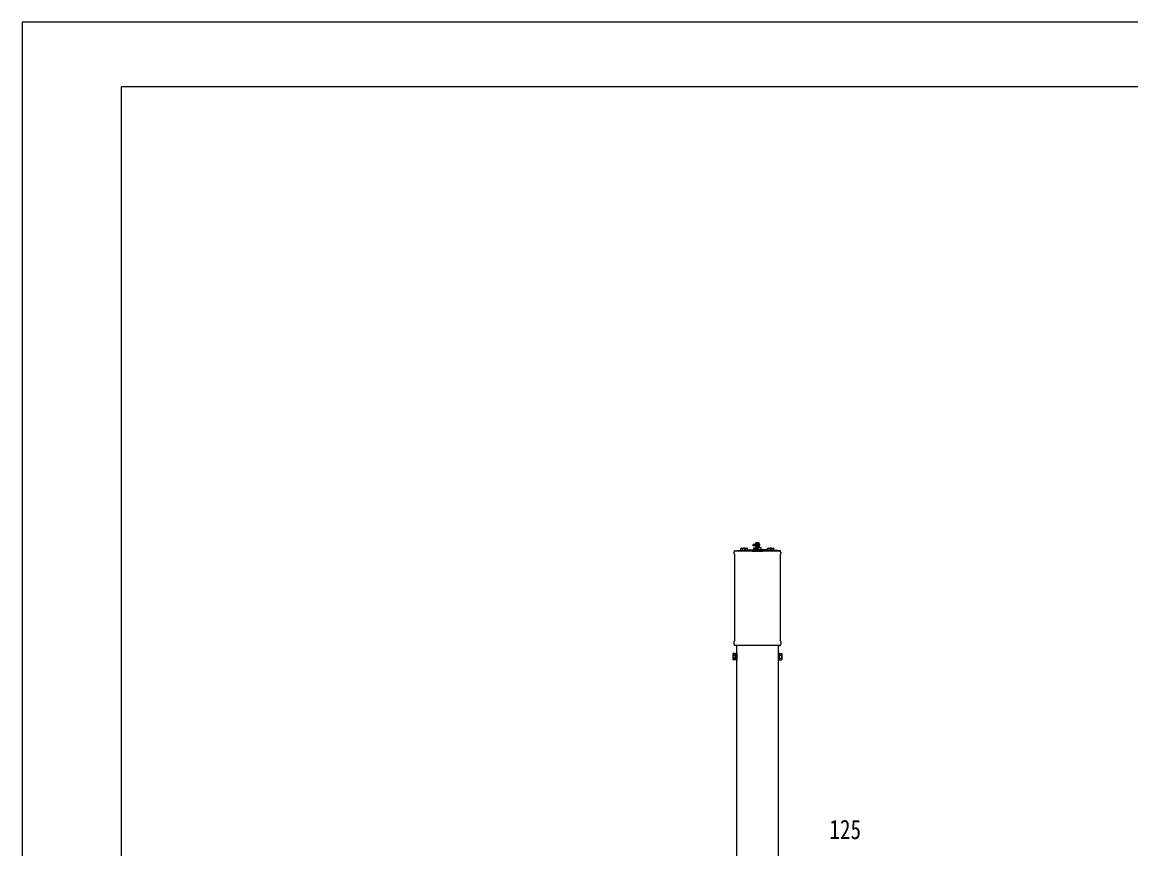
# Model space of a CAD drawing. Units: millimetres, scale not verified. Extents: x -4205 to 4205, y -2970 to 2970.
# Drawn here: x -4205 to -853, y 471 to 2970 of the extents above; entities that cross this region are included whole.
import ezdxf
from ezdxf.enums import TextEntityAlignment as Align

# ---------------------------------------------------------------- set-up
doc = ezdxf.new("R2010")
doc.units = ezdxf.units.MM
doc.header["$LTSCALE"] = 16
for name, color, linetype in [('0-3_YKK_13', 4, 'Continuous'), ('0-4_YKK_A1', 4, 'Continuous'), ('0-5_YKK_D', 6, 'Continuous'), ('0-6_YKK_ZWAK', 7, 'Continuous')]:
    doc.layers.add(name, color=color, linetype=linetype)
doc.styles.add('ＭＳ ゴシック', font='')
doc.styles.get('ＭＳ ゴシック').set_extended_font_data('MS Gothic')

msp = doc.modelspace()

# ---------------------------------------------------------------- linework, layer by layer
at = {"layer": '0-3_YKK_13'}
for p, q in [((-2030.22, 1379.74), (-2031.53, 1378.98)), ((-2031.53, 1372.74), (-2031.53, 1378.98)), ((-2030.22, 1379.74), (-2013.22, 1379.74)), ((-2026.63, 1372.74), (-2026.63, 1378.98)), ((-2021.72, 1382.24), (-2021.72, 1371.84)), ((-2016.81, 1372.74), (-2016.81, 1378.98)), ((-2013.22, 1379.74), (-2011.9, 1378.98)), ((-2011.9, 1372.74), (-2011.9, 1378.98)), ((-2011.9, 1374.87), (-1982.92, 1376.39)), ((-1981.42, 1374.47), (-2011.9, 1372.87)), ((-1973.12, 1389.36), (-1997.02, 1389.36)), ((-1996.02, 1389.51), (-1994.47, 1391.06)), ((-1996.02, 1389.51), (-1996.02, 1389.21)), ((-1994.4, 1389.36), (-1996.02, 1389.51)), ((-1994.4, 1389.36), (-1996.02, 1389.36)), ((-1995.59, 1389.21), (-1996.02, 1389.21)), ((-1996.02, 1389.21), (-1994.47, 1387.66)), ((-1994.34, 1387.96), (-1995.59, 1389.21)), ((-1989.9, 1388.03), (-1995.59, 1389.21)), ((-1991.62, 1391.06), (-1994.47, 1391.06)), ((-1993.66, 1390.1), (-1994.47, 1391.06)), ((-1994.47, 1387.66), (-1994.34, 1387.96)), ((-1991.3, 1387.66), (-1994.47, 1387.66)), ((-1990.01, 1388.45), (-1994.4, 1389.36)), ((-1990.07, 1387.96), (-1994.34, 1387.96)), ((-1992.92, 1375.87), (-1992.92, 1381.39)), ((-1992.92, 1381.39), (-1982.92, 1381.39)), ((-1982.92, 1376.39), (-1992.92, 1375.87)), ((-1991.65, 1391.06), (-1991.55, 1391.26)), ((-1991.62, 1388.78), (-1991.62, 1391.06)), ((-1991.39, 1388.74), (-1991.62, 1389.89)), ((-1991.6, 1388.78), (-1991.62, 1388.84)), ((-1991.62, 1387.66), (-1991.62, 1387.96)), ((-1991.55, 1391.26), (-1991.35, 1390.91)), ((-1991.13, 1388.68), (-1991.55, 1391.26)), ((-1990.69, 1390.91), (-1991.35, 1390.91)), ((-1990.83, 1388.62), (-1991.35, 1390.91)), ((-1991.13, 1387.36), (-1991.24, 1387.96)), ((-1990.91, 1387.36), (-1991.13, 1387.36)), ((-1990.91, 1387.36), (-1991.01, 1387.96)), ((-1990.91, 1387.36), (-1990.65, 1387.81)), ((-1990.37, 1391.46), (-1990.69, 1390.91)), ((-1990.14, 1388.47), (-1990.69, 1390.91)), ((-1990.65, 1387.81), (-1990.69, 1387.96)), ((-1989.99, 1387.81), (-1990.65, 1387.81)), ((-1989.84, 1388.32), (-1990.37, 1391.46)), ((-1990.27, 1391.46), (-1990.37, 1391.46)), ((-1990.27, 1391.46), (-1989.57, 1387.26)), ((-1990.27, 1391.46), (-1989.95, 1390.91)), ((-1989.29, 1390.91), (-1989.95, 1390.91)), ((-1989.25, 1387.81), (-1989.95, 1390.91)), ((-1989.67, 1387.26), (-1989.82, 1388.17)), ((-1989.57, 1387.26), (-1989.67, 1387.26)), ((-1989.57, 1387.26), (-1989.25, 1387.81)), ((-1988.97, 1391.46), (-1989.29, 1390.91)), ((-1988.59, 1387.81), (-1989.25, 1387.81)), ((-1988.27, 1387.26), (-1988.97, 1391.46)), ((-1988.87, 1391.46), (-1988.97, 1391.46)), ((-1988.87, 1391.46), (-1988.17, 1387.26)), ((-1988.87, 1391.46), (-1988.55, 1390.91)), ((-1987.89, 1390.91), (-1988.55, 1390.91)), ((-1987.85, 1387.81), (-1988.55, 1390.91)), ((-1988.17, 1387.26), (-1988.27, 1387.26)), ((-1988.17, 1387.26), (-1987.85, 1387.81)), ((-1987.57, 1391.46), (-1987.89, 1390.91)), ((-1987.19, 1387.81), (-1987.85, 1387.81)), ((-1987.02, 1388.16), (-1987.57, 1391.46)), ((-1987.47, 1391.46), (-1987.57, 1391.46)), ((-1987.47, 1391.46), (-1987.02, 1388.76)), ((-1987.47, 1391.46), (-1987.15, 1390.91)), ((-1987.02, 1390.91), (-1987.15, 1390.91)), ((-1987.02, 1390.32), (-1987.15, 1390.91)), ((-1987.02, 1386.36), (-1987.02, 1396.36)), ((-1987.02, 1396.36), (-1982.02, 1396.36)), ((-1982.02, 1386.36), (-1987.02, 1386.36)), ((-1986.42, 1381.39), (-1986.42, 1396.36)), ((-1982.92, 1396.36), (-1986.42, 1396.36)), ((-1982.92, 1396.36), (-1981.42, 1396.36)), ((-1982.92, 1376.39), (-1982.92, 1396.36)), ((-1982.92, 1381.39), (-1982.92, 1376.39)), ((-1982.02, 1396.36), (-1982.02, 1374.47)), ((-1980.52, 1396.36), (-1982.02, 1396.36)), ((-1982.02, 1374.47), (-1951.53, 1372.87)), ((-1981.42, 1396.36), (-1981.42, 1374.47)), ((-1976.42, 1396.36), (-1981.42, 1396.36)), ((-1981.42, 1386.36), (-1977.02, 1386.36)), ((-1980.52, 1376.39), (-1980.52, 1396.36)), ((-1980.52, 1396.36), (-1977.02, 1396.36)), ((-1980.52, 1381.39), (-1980.52, 1376.39)), ((-1970.52, 1381.39), (-1980.52, 1381.39)), ((-1951.53, 1374.87), (-1980.52, 1376.39)), ((-1980.52, 1376.39), (-1970.52, 1375.87)), ((-1977.02, 1381.39), (-1977.02, 1396.36)), ((-1976.52, 1393.36), (-1977.02, 1393.27)), ((-1977.02, 1385.45), (-1977.02, 1393.27)), ((-1976.52, 1385.36), (-1977.02, 1385.45)), ((-1974.54, 1391.66), (-1976.86, 1390.5)), ((-1974.54, 1387.06), (-1976.86, 1388.21)), ((-1976.52, 1393.36), (-1975.72, 1393.22)), ((-1976.52, 1385.36), (-1976.52, 1393.36)), ((-1976.52, 1385.36), (-1975.72, 1385.5)), ((-1976.42, 1393.34), (-1976.42, 1396.36)), ((-1970.52, 1375.87), (-1970.52, 1381.39)), ((-1950.22, 1379.74), (-1951.53, 1378.98)), ((-1951.53, 1372.74), (-1951.53, 1378.98)), ((-1950.22, 1379.74), (-1933.22, 1379.74)), ((-1946.63, 1372.74), (-1946.63, 1378.98)), ((-1941.72, 1382.24), (-1941.72, 1371.84)), ((-1936.81, 1372.74), (-1936.81, 1378.98)), ((-1933.22, 1379.74), (-1931.9, 1378.98)), ((-1931.9, 1372.74), (-1931.9, 1378.98)), ((-2051.97, 1362.84), (-2051.97, 1367.59)), ((-2051.22, 1370), (-2051.22, 1372.31)), ((-2050.56, 1372.34), (-2042.72, 1372.76)), ((-2050.18, 1359.37), (-2050.18, 1359.37)), ((-2049.97, 1358.97), (-2049.97, 1358.97)), ((-2049.97, 1102.21), (-2049.97, 1358.97)), ((-2047.72, 1371.84), (-1997.72, 1371.84)), ((-2042.73, 1373.26), (-2031.53, 1373.84)), ((-2042.72, 1372.76), (-2042.73, 1373.26)), ((-2031.53, 1372.74), (-2011.9, 1372.74)), ((-2030.32, 1371.9), (-2031.25, 1371.85)), ((-2031.25, 1371.85), (-2031.25, 1371.84)), ((-1997.22, 1369.84), (-1997.22, 1371.34)), ((-1966.22, 1369.84), (-1997.22, 1369.84)), ((-1966.22, 1371.34), (-1966.22, 1369.84)), ((-1965.72, 1371.84), (-1915.72, 1371.84)), ((-1951.53, 1372.74), (-1931.9, 1372.74)), ((-1933.12, 1371.9), (-1932.19, 1371.85)), ((-1932.19, 1371.85), (-1932.19, 1371.84)), ((-1920.71, 1373.26), (-1931.9, 1373.84)), ((-1920.72, 1372.76), (-1920.71, 1373.26)), ((-1912.87, 1372.34), (-1920.72, 1372.76)), ((-1913.47, 1358.97), (-1913.47, 1358.97)), ((-1913.47, 1358.97), (-1913.47, 1102.21)), ((-1913.26, 1359.37), (-1913.26, 1359.37)), ((-1912.22, 1370), (-1912.22, 1372.31)), ((-1911.47, 1367.59), (-1911.47, 1362.84)), ((-2051.97, 1090.34), (-2051.97, 1098.34)), ((-2051.22, 1086.34), (-2051.22, 1087.92)), ((-2050.56, 1087), (-2051.22, 1086.34)), ((-2044.22, 1086.34), (-2051.22, 1086.34)), ((-2050.56, 1087), (-2050.56, 1087.18)), ((-2050.34, 1087), (-2050.56, 1087)), ((-2050.27, 1086.94), (-2050.27, 1086.94)), ((-2050.18, 1101.8), (-2050.18, 1101.8)), ((-2049.97, 1102.21), (-2049.97, 1102.21)), ((-2049.81, 1086.84), (-2049.97, 1086.84)), ((-2049.81, 1086.84), (-1913.63, 1086.84)), ((-1919.22, 1086.34), (-1912.22, 1086.34)), ((-1913.47, 1086.84), (-1913.63, 1086.84)), ((-1913.47, 1102.21), (-1913.47, 1102.21)), ((-1913.26, 1101.8), (-1913.26, 1101.8)), ((-1913.1, 1087), (-1912.87, 1087)), ((-1912.87, 1087), (-1912.87, 1087.18)), ((-1912.87, 1087), (-1912.22, 1086.34)), ((-1912.22, 1086.34), (-1912.22, 1087.93)), ((-1911.47, 1098.34), (-1911.47, 1090.34)), ((-2055.72, 1060.84), (-2054.96, 1062.15)), ((-2055.72, 1060.84), (-2055.72, 1043.84)), ((-2055.72, 1043.84), (-2054.96, 1042.52)), ((-2048.72, 1057.25), (-2054.96, 1057.25)), ((-2048.72, 1047.43), (-2054.96, 1047.43)), ((-2048.72, 1042.52), (-2054.96, 1042.52)), ((-2046.22, 1043.14), (-2048.72, 1043.14)), ((-1917.22, 1043.14), (-1914.72, 1043.14)), ((-1914.72, 1057.25), (-1908.48, 1057.25)), ((-1914.72, 1047.43), (-1908.48, 1047.43)), ((-1914.72, 1042.52), (-1908.48, 1042.52)), ((-1907.72, 1060.84), (-1908.48, 1062.15)), ((-1907.72, 1043.84), (-1908.48, 1042.52)), ((-1907.72, 1060.84), (-1907.72, 1043.84))]:
    msp.add_line(p, q, dxfattribs=at)
for points in [[(-1994.4, 1389.36), (-1993.66, 1390.1), (-1991.62, 1390.26)], [(-1991.13, 1387.36), (-1991.39, 1387.81), (-1991.42, 1387.96)], [(-1989.67, 1387.26), (-1989.99, 1387.81), (-1990.02, 1387.96)], [(-1988.27, 1387.26), (-1988.59, 1387.81), (-1989.29, 1390.91)], [(-1987.02, 1387.52), (-1987.19, 1387.81), (-1987.89, 1390.91)], [(-2050.56, 1370.75), (-2050.56, 1372.34), (-2051.22, 1372.31)], [(-2030.32, 1371.84), (-2030.32, 1372.74), (-2013.12, 1372.74), (-2013.12, 1371.84)], [(-1950.32, 1371.84), (-1950.32, 1372.74), (-1933.12, 1372.74), (-1933.12, 1371.84)], [(-1912.87, 1370.74), (-1912.87, 1372.34), (-1912.22, 1372.31)], [(-2050.16, 1086.88), (-2050.22, 1086.9), (-2050.27, 1086.94)], [(-2049.99, 1086.84), (-2050.15, 1086.87), (-2050.16, 1086.88)], [(-2049.97, 1086.84), (-2049.97, 1086.84), (-2049.99, 1086.84)], [(-1913.45, 1086.84), (-1913.47, 1086.84), (-1913.47, 1086.84)], [(-1913.28, 1086.88), (-1913.44, 1086.84), (-1913.45, 1086.84)], [(-1913.17, 1086.94), (-1913.17, 1086.94), (-1913.28, 1086.88)], [(-2048.72, 1042.52), (-2048.72, 1062.15), (-2054.96, 1062.15)], [(-2048.72, 1043.14), (-2048.72, 1061.54), (-2046.22, 1061.54)], [(-1914.72, 1043.14), (-1914.72, 1061.54), (-1917.22, 1061.54)], [(-1914.72, 1042.52), (-1914.72, 1062.15), (-1908.48, 1062.15)]]:
    msp.add_lwpolyline(points, dxfattribs=at)
for points in [[(-2046.22, 1041.84), (-2046.22, 1062.84), (-2044.22, 1062.84), (-2044.22, 1041.84)], [(-1917.22, 1041.84), (-1917.22, 1062.84), (-1919.22, 1062.84), (-1919.22, 1041.84)]]:
    msp.add_lwpolyline(points, close=True, dxfattribs=at)
for centre, radius, start, end in [((-2029.08, 1375.39), 4.34, 55.61575, 124.38425), ((-2021.72, 1363.5), 16.24, 72.41205, 107.58795), ((-2014.36, 1375.39), 4.34, 55.61575, 124.38425), ((-1990.07, 1388.21), 0.248, 270, 77.19096), ((-1975.87, 1392.33), 0.9, 32.05588, 80), ((-1975.87, 1386.38), 0.9, 280, 327.94412), ((-1980.62, 1389.36), 6.5, 327.94412, 32.05588), ((-1949.08, 1375.39), 4.34, 55.61575, 124.38425), ((-1941.72, 1363.5), 16.24, 72.41205, 107.58795), ((-1934.36, 1375.39), 4.34, 55.61575, 124.38425), ((-2047.72, 1367.59), 4.25, 90, 180), ((-2047.72, 1362.84), 4.25, 180, 234.62358), ((-2050.47, 1358.97), 0.5, 0.0463, 54.58271), ((-1915.72, 1367.59), 4.25, 0, 90), ((-1912.97, 1358.97), 0.5, 125.41729, 179.9537), ((-1915.72, 1362.84), 4.25, 305.37642, 0), ((-2047.72, 1098.34), 4.25, 125.37642, 180), ((-2047.72, 1090.34), 4.25, 180, 233.11111), ((-2050.47, 1102.21), 0.5, 305.4215, 359.94948), ((-1912.97, 1102.21), 0.5, 180.04981, 234.57921), ((-1915.72, 1098.34), 4.25, 0, 54.62358), ((-1915.72, 1090.34), 4.25, 306.88889, 0), ((-2051.38, 1059.7), 4.34, 145.61575, 214.38425), ((-2039.48, 1052.34), 16.24, 162.41205, 197.58795), ((-2051.38, 1044.98), 4.34, 145.61575, 214.38425), ((-1912.07, 1059.7), 4.34, 325.61575, 34.38425), ((-1923.96, 1052.34), 16.24, 342.41205, 17.58795), ((-1912.07, 1044.98), 4.34, 325.61575, 34.38425)]:
    msp.add_arc(centre, radius, start, end, dxfattribs=at)
for centre, major_axis, ratio, start_param, end_param in [((-1997.66, 1371.4), (0.481, -0.181), 0.828259, 1.9947436, 1.996569), ((-1997.72, 1371.34), (0.354, 0.354), 0.999467, 5.4996506, 7.06672), ((-1997.66, 1371.4), (-0.181, 0.481), 0.828259, 4.2866163, 4.2884417), ((-1965.72, 1371.34), (0.354, -0.354), 0.999467, 2.358058, 3.9251274), ((-1965.78, 1371.4), (0.181, 0.481), 0.828259, 1.9947436, 1.996569), ((-1965.78, 1371.4), (0.481, 0.181), 0.828259, 1.1450236, 1.146849)]:
    msp.add_ellipse(centre, major_axis=major_axis, ratio=ratio, start_param=start_param, end_param=end_param, dxfattribs=at)
at = {"layer": '0-4_YKK_A1'}
for p, q in [((-2044.22, -1765.66), (-2044.22, 1086.84)), ((-1919.22, 1086.84), (-1919.22, -1765.66))]:
    msp.add_line(p, q, dxfattribs=at)
at = {"layer": '0-6_YKK_ZWAK'}
for p in [(3895.12, 2775), (-3904.88, -2525)]:
    msp.add_line(p, (-3904.88, 2775), dxfattribs=at)
msp.add_lwpolyline([(-4204.9, -2970), (4205.1, -2970), (4205.1, 2970), (-4204.9, 2970)], close=True, dxfattribs=at)

# ---------------------------------------------------------------- texts
at = {"layer": '0-5_YKK_D', "style": 'ＭＳ ゴシック', "width": 0.8}
msp.add_text('125', height=58.65, dxfattribs=at).set_placement((-1764.24, 483.1), align=Align.BOTTOM_LEFT)

doc.saveas('drawing.dxf')
